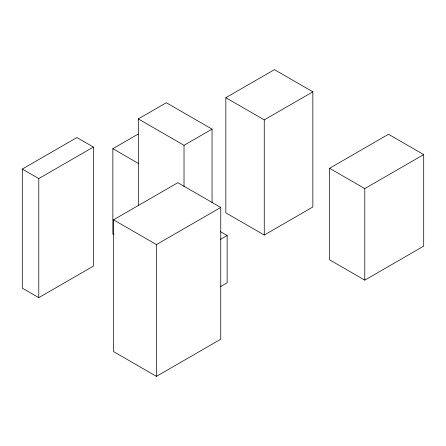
<?xml version="1.0" encoding="UTF-8"?>
<svg xmlns="http://www.w3.org/2000/svg" width="446" height="446" viewBox="0 0 446 446"><rect width="100%" height="100%" fill="white"/><g stroke="black" fill="none" stroke-linecap="round" stroke-linejoin="round"><path stroke-width="0.67" d="M22.3 169.067L76.907 137.546L93.387 147.057L93.387 266.134L38.78 297.66L22.3 288.144L22.3 169.067L38.78 178.584L93.387 147.057M138.31 205.584L138.31 118.915L166.336 102.736L212.051 129.128L212.051 202.623M114.048 234.747L112.86 234.061L112.86 148.68L138.193 134.056M225.838 97.696L274.418 69.648L312.847 91.831L312.847 206.989L264.261 235.036L225.838 212.853L225.838 97.696L264.261 119.885L312.847 91.831M138.31 118.915L184.025 145.307L212.051 129.128M113.529 219.822L177.848 182.687L220.753 207.457L220.753 339.216L156.435 376.352L113.529 351.582L113.529 219.822L156.435 244.592L220.753 207.457M329.588 168.281L388.505 134.268L423.7 154.589L423.7 246.125L364.783 280.138L329.588 259.823L329.588 168.281L364.783 188.602L423.7 154.589M220.558 239.312L227.142 235.51L227.142 282.797L220.558 286.6M112.86 148.68L138.399 163.426M220.541 231.703L227.142 235.51M364.783 188.602L364.783 280.138M264.261 119.885L264.261 235.036M184.025 145.307L184.025 186.907M156.435 244.592L156.435 376.352M38.78 178.584L38.78 297.66"/></g></svg>
